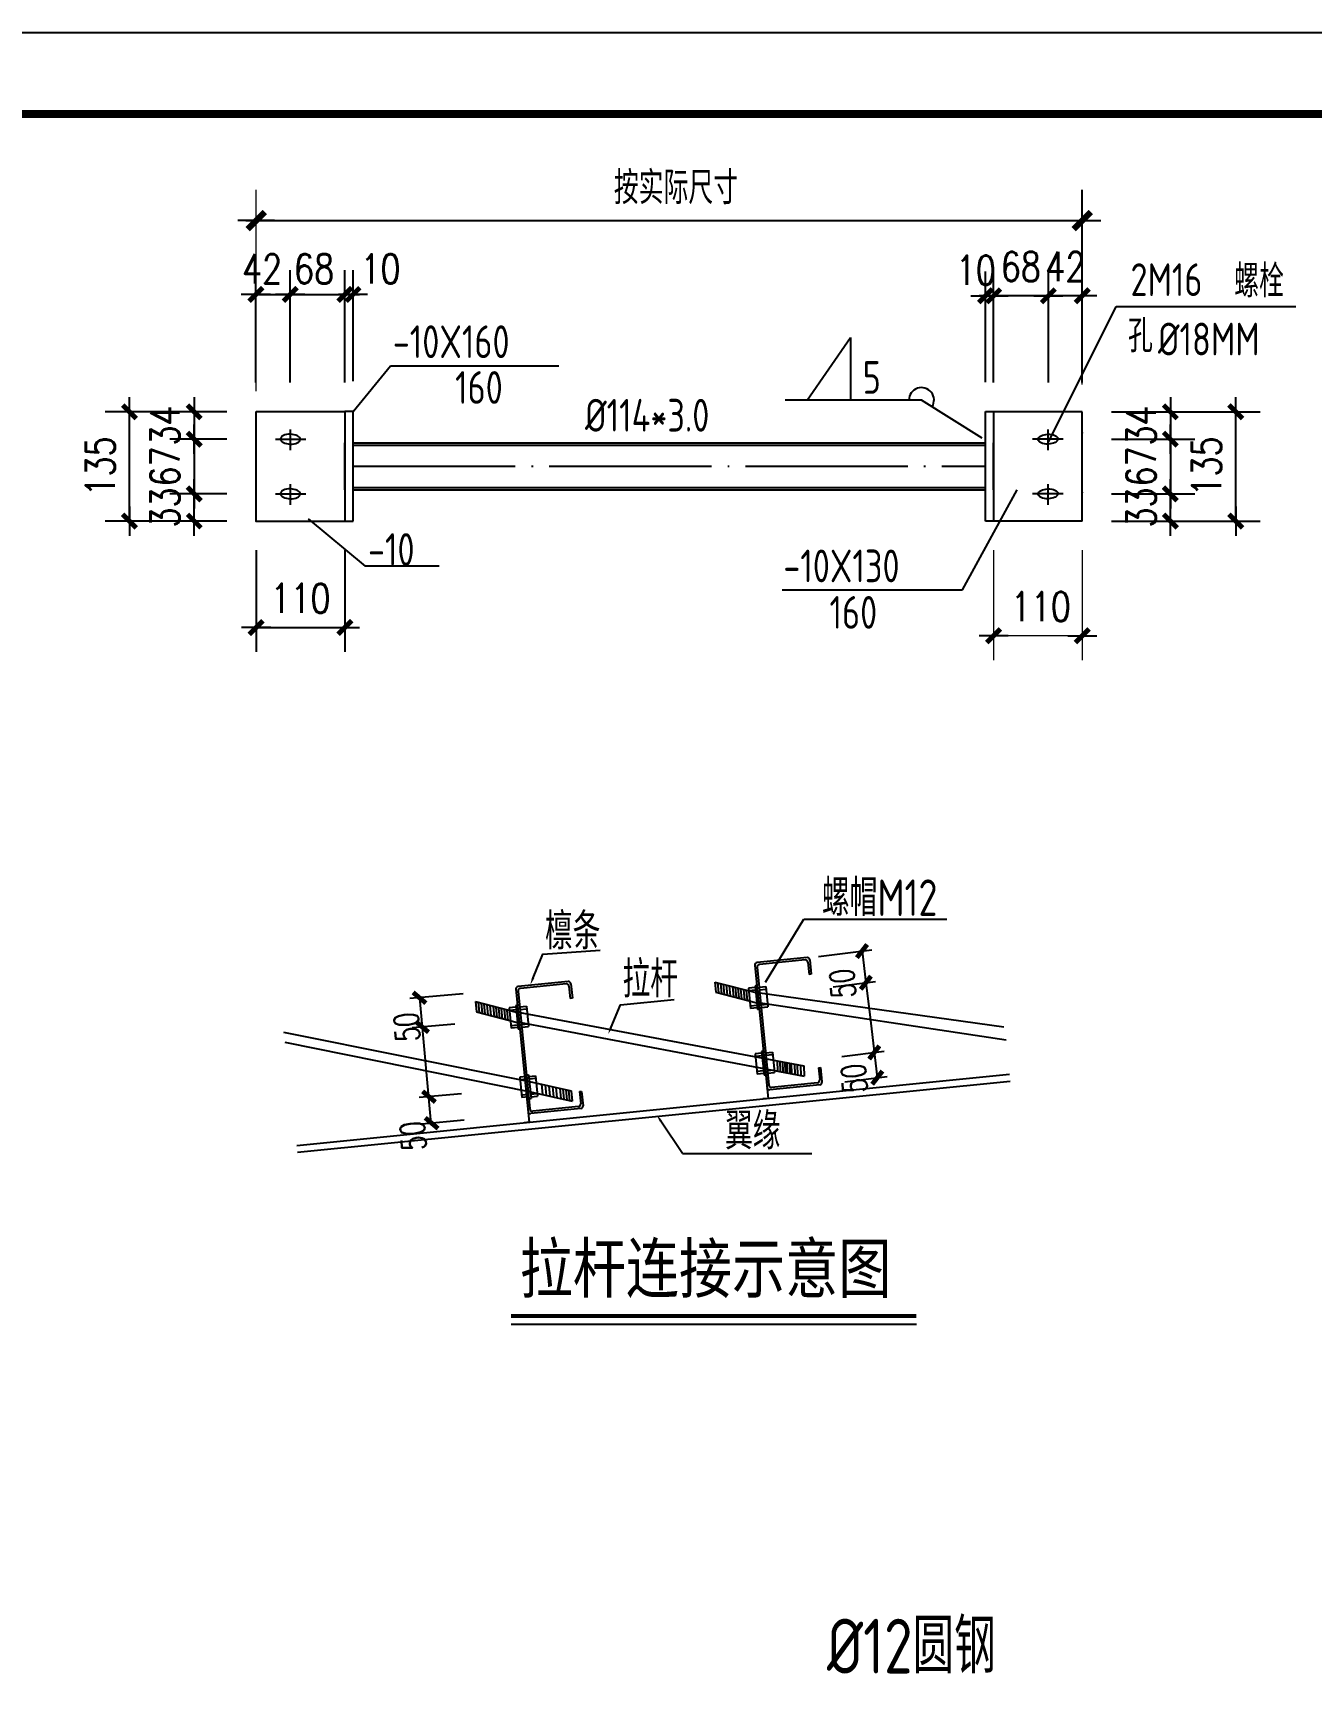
# Model space of a CAD drawing. Extents: x 32461 to 402082, y -617694 to 182569.
# Drawn here: x 100400 to 116160, y -595998 to -575694 of the extents above; entities that cross this region are included whole.
import ezdxf

# ---------------------------------------------------------------- set-up
doc = ezdxf.new("R2010")
doc.units = 0
doc.header["$LTSCALE"] = 1000
doc.header["$MEASUREMENT"] = 0
doc.linetypes.add('DOTE', pattern=[2.42, 2, -0.2, 0.02, -0.2])
doc.layers.get('0').update_dxf_attribs({"linetype": 'CONTINUOUS'})
doc.layers.get('Defpoints').update_dxf_attribs({"linetype": 'CONTINUOUS'})
for name, color, linetype in [('AXIS', 3, 'CONTINUOUS'), ('DOTE', 252, 'CONTINUOUS'), ('JC', 7, 'CONTINUOUS'), ('PUB_DIM', 3, 'CONTINUOUS'), ('PUB_TEXT', 7, 'CONTINUOUS'), ('PUB_TITLE', 4, 'CONTINUOUS'), ('一般文字', 6, 'CONTINUOUS'), ('卫浴', 7, 'CONTINUOUS'), ('图审改图', 114, 'CONTINUOUS')]:
    doc.layers.add(name, color=color, linetype=linetype)
doc.styles.add('-楷体_GB2312', font='', dxfattribs={"width": 0.8})
doc.styles.add('DIM_FONT', font='SIMPLEX.shx', dxfattribs={"width": 0.8, "bigfont": 'bigfont.shx'})
doc.styles.add('HZDX', font='txt.shx', dxfattribs={"width": 0.7, "bigfont": 'hzdx.shx'})
doc.styles.add('HZTXT', font='tssdeng.shx', dxfattribs={"bigfont": 'tssdchn.shx'})
doc.styles.add('TSSD_REIN', font='atssdeng.shx', dxfattribs={"width": 0.7, "bigfont": 'atssdchn.shx'})
doc.styles.get('-楷体_GB2312').set_extended_font_data('SimSun')
doc.dimstyles.new('副本(10)WGH', dxfattribs={"dimscale": 1.2, "dimtxt": 300, "dimasz": 1, "dimexe": 250, "dimexo": 300, "dimgap": 150, "dimtad": 1, "dimdec": 0, "dimlfac": 0.1, "dimzin": 0, "dimdsep": 46, "dimtxsty": 'DIM_FONT', "dimblk1": '_DIMX', "dimblk2": '_DIMX', "dimsah": 1, "dimcen": 0.09, "dimclrd": 3, "dimclre": 3, "dimclrt": 7, "dimadec": 0, "dimazin": 0, "dimtfac": 1, "dimtdec": 0, "dimtix": 1, "dimtmove": 2, "dimatfit": 3, "dimldrblk": '_DIMX', "dimfxl": 0, "dimtolj": 1, "dimtzin": 0, "dimarcsym": 0})

# ---------------------------------------------------------------- blocks, each defined once
blk = doc.blocks.new('_DIMX')
blk.add_line((-150, 0), (150, 0))
at = {"const_width": 50}
blk.add_lwpolyline([(-70, -70), (70, 70)], dxfattribs=at)
blk = doc.blocks.new('*D135')
at = {"layer": 'Defpoints', "color": 0}
for p in [(113339, -580364), (113339, -580702), (114425, -580702)]:
    blk.add_point(p, dxfattribs=at)
at = {"layer": 'PUB_DIM', "color": 3, "lineweight": -2}
for p, q in [((113699, -580364), (114725, -580364)), ((114425, -580363), (114425, -580361)), ((114425, -580364), (114425, -580702)), ((113699, -580702), (114725, -580702)), ((114425, -580703), (114425, -580704))]:
    blk.add_line(p, q, dxfattribs=at)
at = {"layer": 'PUB_DIM', "color": 3, "lineweight": -2, "xscale": 1.2, "yscale": 1.2, "zscale": 1.200000000011642}
for p, rotation in [((114425, -580364), 270), ((114425, -580702), 90)]:
    blk.add_blockref('_DIMX', p, dxfattribs=dict(at, rotation=rotation))
at = {"layer": 'PUB_DIM', "color": 7, "lineweight": 20, "insert": (114065, -580533), "char_height": 360, "attachment_point": 5, "rotation": 90, "style": 'DIM_FONT'}
blk.add_mtext('\\A1;34', dxfattribs=at)
blk = doc.blocks.new('*D114')
at = {"layer": 'Defpoints', "color": 0}
for p in [(113339, -580702), (113339, -581375), (114425, -581375)]:
    blk.add_point(p, dxfattribs=at)
at = {"layer": 'PUB_DIM', "color": 3, "lineweight": -2}
for p, q in [((113699, -580702), (114725, -580702)), ((114425, -580700), (114425, -580699)), ((114425, -580702), (114425, -581375)), ((113699, -581375), (114725, -581375)), ((114425, -581376), (114425, -581378))]:
    blk.add_line(p, q, dxfattribs=at)
at = {"layer": 'PUB_DIM', "color": 3, "lineweight": -2, "xscale": 1.2, "yscale": 1.2, "zscale": 1.200000000011642}
for p, rotation in [((114425, -580702), 270), ((114425, -581375), 90)]:
    blk.add_blockref('_DIMX', p, dxfattribs=dict(at, rotation=rotation))
at = {"layer": 'PUB_DIM', "color": 7, "lineweight": 20, "insert": (114065, -581038), "char_height": 360, "attachment_point": 5, "rotation": 90, "style": 'DIM_FONT'}
blk.add_mtext('\\A1;67', dxfattribs=at)
blk = doc.blocks.new('*D115')
at = {"layer": 'Defpoints', "color": 0}
for p in [(113339, -581377), (114425, -581377), (113339, -581711)]:
    blk.add_point(p, dxfattribs=at)
at = {"layer": 'PUB_DIM', "color": 3, "lineweight": -2}
for p, q in [((113699, -581377), (114725, -581377)), ((114425, -581376), (114425, -581375)), ((114425, -581711), (114425, -581377)), ((113699, -581711), (114725, -581711)), ((114425, -581712), (114425, -581713))]:
    blk.add_line(p, q, dxfattribs=at)
at = {"layer": 'PUB_DIM', "color": 3, "lineweight": -2, "xscale": 1.2, "yscale": 1.2, "zscale": 1.200000000011642}
for p, rotation in [((114425, -581377), 270), ((114425, -581711), 90)]:
    blk.add_blockref('_DIMX', p, dxfattribs=dict(at, rotation=rotation))
at = {"layer": 'PUB_DIM', "color": 7, "lineweight": 20, "insert": (114065, -581544), "char_height": 360, "attachment_point": 5, "rotation": 90, "style": 'DIM_FONT'}
blk.add_mtext('\\A1;33', dxfattribs=at)
blk = doc.blocks.new('*D136')
at = {"layer": 'Defpoints', "color": 0}
for p in [(113339, -580364), (115231, -580364), (113339, -581711)]:
    blk.add_point(p, dxfattribs=at)
at = {"layer": 'PUB_DIM', "color": 3, "lineweight": -2}
for p, q in [((113699, -580364), (115531, -580364)), ((115231, -581710), (115231, -580365)), ((113699, -581711), (115531, -581711))]:
    blk.add_line(p, q, dxfattribs=at)
at = {"layer": 'PUB_DIM', "color": 3, "lineweight": -2, "xscale": 1.2, "yscale": 1.2, "zscale": 1.200000000011642}
for p, rotation in [((115231, -580364), 90), ((115231, -581711), 270)]:
    blk.add_blockref('_DIMX', p, dxfattribs=dict(at, rotation=rotation))
at = {"layer": 'PUB_DIM', "color": 7, "lineweight": 20, "insert": (114871, -581037), "char_height": 360, "attachment_point": 5, "rotation": 90, "style": 'DIM_FONT'}
blk.add_mtext('\\A1;135', dxfattribs=at)
blk = doc.blocks.new('*D116')
at = {"layer": 'Defpoints', "color": 0}
for p in [(112146, -578934), (112146, -580359), (112246, -580364)]:
    blk.add_point(p, dxfattribs=at)
at = {"layer": 'PUB_DIM', "color": 3, "lineweight": -2}
for p, q in [((112146, -579999), (112146, -578634)), ((112246, -580004), (112246, -578634)), ((112145, -578934), (112143, -578934)), ((112246, -578934), (112146, -578934)), ((112247, -578934), (112248, -578934))]:
    blk.add_line(p, q, dxfattribs=at)
at = {"layer": 'PUB_DIM', "color": 3, "lineweight": -2, "xscale": 1.2, "yscale": 1.2, "zscale": 1.200000000011642}
blk.add_blockref('_DIMX', (112146, -578934), dxfattribs=at)
at = {"layer": 'PUB_DIM', "color": 3, "lineweight": -2, "xscale": 1.2, "yscale": 1.2, "zscale": 1.200000000011642, "rotation": 180}
blk.add_blockref('_DIMX', (112246, -578934), dxfattribs=at)
at = {"layer": 'PUB_DIM', "color": 7, "lineweight": 20, "insert": (112028, -578619), "char_height": 360, "attachment_point": 5, "style": 'DIM_FONT'}
blk.add_mtext('\\A1;10', dxfattribs=at)
blk = doc.blocks.new('*D117')
at = {"layer": 'Defpoints', "color": 0}
for p in [(112921, -578934), (112921, -580364), (113339, -580364)]:
    blk.add_point(p, dxfattribs=at)
at = {"layer": 'PUB_DIM', "color": 3, "lineweight": -2}
for p, q in [((112921, -580004), (112921, -578634)), ((113339, -580004), (113339, -578634)), ((112919, -578934), (112918, -578934)), ((113339, -578934), (112921, -578934)), ((113341, -578934), (113342, -578934))]:
    blk.add_line(p, q, dxfattribs=at)
at = {"layer": 'PUB_DIM', "color": 3, "lineweight": -2, "xscale": 1.2, "yscale": 1.2, "zscale": 1.200000000011642}
blk.add_blockref('_DIMX', (112921, -578934), dxfattribs=at)
at = {"layer": 'PUB_DIM', "color": 3, "lineweight": -2, "xscale": 1.2, "yscale": 1.2, "zscale": 1.200000000011642, "rotation": 180}
blk.add_blockref('_DIMX', (113339, -578934), dxfattribs=at)
at = {"layer": 'PUB_DIM', "color": 7, "lineweight": 20, "insert": (113130, -578574), "char_height": 360, "attachment_point": 5, "style": 'DIM_FONT'}
blk.add_mtext('\\A1;42', dxfattribs=at)
blk = doc.blocks.new('*D118')
at = {"layer": 'Defpoints', "color": 0}
for p in [(112246, -578934), (112246, -580364), (112921, -580364)]:
    blk.add_point(p, dxfattribs=at)
at = {"layer": 'PUB_DIM', "color": 3, "lineweight": -2}
for p, q in [((112246, -580004), (112246, -578634)), ((112921, -580004), (112921, -578634)), ((112244, -578934), (112243, -578934)), ((112921, -578934), (112246, -578934)), ((112922, -578934), (112923, -578934))]:
    blk.add_line(p, q, dxfattribs=at)
at = {"layer": 'PUB_DIM', "color": 3, "lineweight": -2, "xscale": 1.2, "yscale": 1.2, "zscale": 1.200000000011642}
blk.add_blockref('_DIMX', (112246, -578934), dxfattribs=at)
at = {"layer": 'PUB_DIM', "color": 3, "lineweight": -2, "xscale": 1.2, "yscale": 1.2, "zscale": 1.200000000011642, "rotation": 180}
blk.add_blockref('_DIMX', (112921, -578934), dxfattribs=at)
at = {"layer": 'PUB_DIM', "color": 7, "lineweight": 20, "insert": (112583, -578574), "char_height": 360, "attachment_point": 5, "style": 'DIM_FONT'}
blk.add_mtext('\\A1;68', dxfattribs=at)
blk = doc.blocks.new('*D119')
at = {"layer": 'Defpoints', "color": 0}
for p in [(103152, -581711), (104247, -581711), (104247, -583023)]:
    blk.add_point(p, dxfattribs=at)
at = {"layer": 'PUB_DIM', "color": 3, "lineweight": -2}
for p, q in [((103152, -582071), (103152, -583323)), ((104247, -582071), (104247, -583323)), ((103153, -583023), (104246, -583023))]:
    blk.add_line(p, q, dxfattribs=at)
at = {"layer": 'PUB_DIM', "color": 3, "lineweight": -2, "xscale": 1.2, "yscale": 1.2, "zscale": 1.200000000011642, "rotation": 180}
blk.add_blockref('_DIMX', (103152, -583023), dxfattribs=at)
at = {"layer": 'PUB_DIM', "color": 3, "lineweight": -2, "xscale": 1.2, "yscale": 1.2, "zscale": 1.200000000011642}
blk.add_blockref('_DIMX', (104247, -583023), dxfattribs=at)
at = {"layer": 'PUB_DIM', "color": 7, "lineweight": 20, "insert": (103700, -582663), "char_height": 360, "attachment_point": 5, "style": 'DIM_FONT'}
blk.add_mtext('\\A1;110', dxfattribs=at)
blk = doc.blocks.new('*D120')
at = {"layer": 'Defpoints', "color": 0}
for p in [(102389, -581377), (103152, -581377), (103152, -581711)]:
    blk.add_point(p, dxfattribs=at)
at = {"layer": 'PUB_DIM', "color": 3, "lineweight": -2}
for p, q in [((102792, -581377), (102089, -581377)), ((102389, -581376), (102389, -581375)), ((102389, -581711), (102389, -581377)), ((102792, -581711), (102089, -581711)), ((102389, -581712), (102389, -581713))]:
    blk.add_line(p, q, dxfattribs=at)
at = {"layer": 'PUB_DIM', "color": 3, "lineweight": -2, "xscale": 1.2, "yscale": 1.2, "zscale": 1.200000000011642}
for p, rotation in [((102389, -581377), 270), ((102389, -581711), 90)]:
    blk.add_blockref('_DIMX', p, dxfattribs=dict(at, rotation=rotation))
at = {"layer": 'PUB_DIM', "color": 7, "lineweight": 20, "insert": (102029, -581544), "char_height": 360, "attachment_point": 5, "rotation": 90, "style": 'DIM_FONT'}
blk.add_mtext('\\A1;33', dxfattribs=at)
blk = doc.blocks.new('*D121')
at = {"layer": 'Defpoints', "color": 0}
for p in [(103152, -580702), (102389, -581375), (103152, -581375)]:
    blk.add_point(p, dxfattribs=at)
at = {"layer": 'PUB_DIM', "color": 3, "lineweight": -2}
for p, q in [((102792, -580702), (102089, -580702)), ((102389, -580700), (102389, -580699)), ((102389, -580702), (102389, -581375)), ((102792, -581375), (102089, -581375)), ((102389, -581376), (102389, -581378))]:
    blk.add_line(p, q, dxfattribs=at)
at = {"layer": 'PUB_DIM', "color": 3, "lineweight": -2, "xscale": 1.2, "yscale": 1.2, "zscale": 1.200000000011642}
for p, rotation in [((102389, -580702), 270), ((102389, -581375), 90)]:
    blk.add_blockref('_DIMX', p, dxfattribs=dict(at, rotation=rotation))
at = {"layer": 'PUB_DIM', "color": 7, "lineweight": 20, "insert": (102029, -581038), "char_height": 360, "attachment_point": 5, "rotation": 90, "style": 'DIM_FONT'}
blk.add_mtext('\\A1;67', dxfattribs=at)
blk = doc.blocks.new('*D122')
at = {"layer": 'Defpoints', "color": 0}
for p in [(103152, -580364), (102389, -580702), (103152, -580702)]:
    blk.add_point(p, dxfattribs=at)
at = {"layer": 'PUB_DIM', "color": 3, "lineweight": -2}
for p, q in [((102792, -580364), (102089, -580364)), ((102389, -580363), (102389, -580361)), ((102389, -580364), (102389, -580702)), ((102792, -580702), (102089, -580702)), ((102389, -580703), (102389, -580704))]:
    blk.add_line(p, q, dxfattribs=at)
at = {"layer": 'PUB_DIM', "color": 3, "lineweight": -2, "xscale": 1.2, "yscale": 1.2, "zscale": 1.200000000011642}
for p, rotation in [((102389, -580364), 270), ((102389, -580702), 90)]:
    blk.add_blockref('_DIMX', p, dxfattribs=dict(at, rotation=rotation))
at = {"layer": 'PUB_DIM', "color": 7, "lineweight": 20, "insert": (102029, -580533), "char_height": 360, "attachment_point": 5, "rotation": 90, "style": 'DIM_FONT'}
blk.add_mtext('\\A1;34', dxfattribs=at)
blk = doc.blocks.new('*D123')
at = {"layer": 'Defpoints', "color": 0}
for p in [(101591, -580364), (103152, -580364), (103152, -581711)]:
    blk.add_point(p, dxfattribs=at)
at = {"layer": 'PUB_DIM', "color": 3, "lineweight": -2}
for p, q in [((102792, -580364), (101291, -580364)), ((101591, -581710), (101591, -580365)), ((102792, -581711), (101291, -581711))]:
    blk.add_line(p, q, dxfattribs=at)
at = {"layer": 'PUB_DIM', "color": 3, "lineweight": -2, "xscale": 1.2, "yscale": 1.2, "zscale": 1.200000000011642}
for p, rotation in [((101591, -580364), 90), ((101591, -581711), 270)]:
    blk.add_blockref('_DIMX', p, dxfattribs=dict(at, rotation=rotation))
at = {"layer": 'PUB_DIM', "color": 7, "lineweight": 20, "insert": (101231, -581037), "char_height": 360, "attachment_point": 5, "rotation": 90, "style": 'DIM_FONT'}
blk.add_mtext('\\A1;135', dxfattribs=at)
blk = doc.blocks.new('*D124')
at = {"layer": 'Defpoints', "color": 0}
for p in [(104247, -578917), (103572, -580364), (104247, -580364)]:
    blk.add_point(p, dxfattribs=at)
at = {"layer": 'PUB_DIM', "color": 3, "lineweight": -2}
for p, q in [((103572, -580004), (103572, -578617)), ((104247, -580004), (104247, -578617)), ((103573, -578917), (104246, -578917))]:
    blk.add_line(p, q, dxfattribs=at)
at = {"layer": 'PUB_DIM', "color": 3, "lineweight": -2, "xscale": 1.2, "yscale": 1.2, "zscale": 1.200000000011642, "rotation": 180}
blk.add_blockref('_DIMX', (103572, -578917), dxfattribs=at)
at = {"layer": 'PUB_DIM', "color": 3, "lineweight": -2, "xscale": 1.2, "yscale": 1.2, "zscale": 1.200000000011642}
blk.add_blockref('_DIMX', (104247, -578917), dxfattribs=at)
at = {"layer": 'PUB_DIM', "color": 7, "lineweight": 20, "insert": (103866, -578602), "char_height": 360, "attachment_point": 5, "style": 'DIM_FONT'}
blk.add_mtext('\\A1;68', dxfattribs=at)
blk = doc.blocks.new('*D125')
at = {"layer": 'Defpoints', "color": 0}
for p in [(103572, -578917), (103149, -580364), (103572, -580364)]:
    blk.add_point(p, dxfattribs=at)
at = {"layer": 'PUB_DIM', "color": 3, "lineweight": -2}
for p, q in [((103149, -580004), (103149, -578617)), ((103572, -580004), (103572, -578617)), ((103150, -578917), (103571, -578917))]:
    blk.add_line(p, q, dxfattribs=at)
at = {"layer": 'PUB_DIM', "color": 3, "lineweight": -2, "xscale": 1.2, "yscale": 1.2, "zscale": 1.200000000011642, "rotation": 180}
blk.add_blockref('_DIMX', (103149, -578917), dxfattribs=at)
at = {"layer": 'PUB_DIM', "color": 3, "lineweight": -2, "xscale": 1.2, "yscale": 1.2, "zscale": 1.200000000011642}
blk.add_blockref('_DIMX', (103572, -578917), dxfattribs=at)
at = {"layer": 'PUB_DIM', "color": 7, "lineweight": 20, "insert": (103226, -578602), "char_height": 360, "attachment_point": 5, "style": 'DIM_FONT'}
blk.add_mtext('\\A1;42', dxfattribs=at)
blk = doc.blocks.new('*D99')
at = {"layer": 'Defpoints', "color": 0}
for p in [(104247, -578917), (104247, -580342), (104347, -580347)]:
    blk.add_point(p, dxfattribs=at)
at = {"layer": 'PUB_DIM', "color": 3, "lineweight": -2}
for p, q in [((104247, -579982), (104247, -578617)), ((104347, -579987), (104347, -578617)), ((104246, -578917), (104245, -578917)), ((104347, -578917), (104247, -578917)), ((104348, -578917), (104349, -578917))]:
    blk.add_line(p, q, dxfattribs=at)
at = {"layer": 'PUB_DIM', "color": 3, "lineweight": -2, "xscale": 1.2, "yscale": 1.2, "zscale": 1.200000000011642}
blk.add_blockref('_DIMX', (104247, -578917), dxfattribs=at)
at = {"layer": 'PUB_DIM', "color": 3, "lineweight": -2, "xscale": 1.2, "yscale": 1.2, "zscale": 1.200000000011642, "rotation": 180}
blk.add_blockref('_DIMX', (104347, -578917), dxfattribs=at)
at = {"layer": 'PUB_DIM', "color": 7, "lineweight": 20, "insert": (104686, -578602), "char_height": 360, "attachment_point": 5, "style": 'DIM_FONT'}
blk.add_mtext('\\A1;10', dxfattribs=at)
blk = doc.blocks.new('_ArchTick')
at = {"color": 0, "linetype": 'ByBlock', "const_width": 0.4}
blk.add_lwpolyline([(-0.5, -0.5), (0.5, 0.5)], dxfattribs=at)

msp = doc.modelspace()

# ---------------------------------------------------------------- linework, layer by layer
for p, q in [((112916.9, -580744.6, -184800), (113756.5, -579063.8, -184800)), ((113756.5, -579063.8, -184800), (115971.6, -579063.8, -184800)), ((109948.3, -580220, -184800), (110482.3, -579447.9, -184800)), ((110482.3, -579447.9, -184800), (110482.3, -580220, -184800)), ((104346.8, -580359, -184800), (104809.1, -579795.7, -184800)), ((104809.1, -579795.7, -184800), (106882.7, -579795.7, -184800)), ((111356.7, -580220, -184800), (109676.3, -580220, -184800)), ((112104.1, -580688.8, -184800), (111356.7, -580220, -184800)), ((103152, -580359, -184800), (104247.1, -580359, -184800)), ((103152, -581711, -184800), (103152, -580359, -184800)), ((104247.1, -580359, -184800), (104247.1, -581711, -184800)), ((104346.8, -580359, -184800), (104247.1, -580359, -184800)), ((104346.8, -581711, -184800), (104346.8, -580359, -184800)), ((112145.8, -581711, -184800), (112145.8, -580359, -184800)), ((112145.8, -580359, -184800), (112245.5, -580359, -184800)), ((112245.5, -580359, -184800), (112245.5, -581711, -184800)), ((113339.5, -580363.7, -184800), (112245.5, -580363.7, -184800)), ((113339.5, -581711, -184800), (113339.5, -580363.7, -184800)), ((104247.1, -581324.3, -184800), (104247.1, -580747.1, -184800)), ((104247.1, -581324.3, -184800), (104247.1, -580747.1, -184800)), ((104346.8, -580747.1, -184800), (112145.8, -580747.1, -184800)), ((104346.8, -580773.9, -184800), (112145.8, -580773.9, -184800)), ((112245.5, -581324.3, -184800), (112245.5, -580747.1, -184800)), ((112245.5, -581324.3, -184800), (112245.5, -580747.1, -184800)), ((104346.8, -581297.4, -184800), (112145.8, -581297.4, -184800)), ((104346.8, -581324.3, -184800), (112145.8, -581324.3, -184800)), ((111862.5, -582559.6, -184800), (112535.5, -581324.5, -184800)), ((103152, -581711, -184800), (104247.1, -581711, -184800)), ((103793.3, -581682.9, -184800), (104495.4, -582268, -184800)), ((104244, -581711, -184800), (104346.8, -581711, -184800)), ((112248.6, -581711, -184800), (112145.8, -581711, -184800)), ((113339.5, -581711, -184800), (112248.6, -581711, -184800)), ((105408.3, -582268, -184800), (104495.4, -582268, -184800)), ((109638.3, -582559.6, -184800), (111862.5, -582559.6, -184800)), ((109578.7, -588366.3, -1564.9), (109582.7, -588491.2, -1564.9)), ((109610.4, -588372.3, -1564.9), (109614.4, -588497.1, -1564.9)), ((109641.8, -588378.2, -1564.9), (109645.8, -588503, -1564.9)), ((109669.9, -588383.5, -1564.9), (109673.9, -588508.3, -1564.9)), ((109697.3, -588388.6, -1564.9), (109701.3, -588513.5, -1564.9)), ((109728.3, -588394.5, -1564.9), (109732.3, -588519.3, -1564.9)), ((109750.6, -588398.7, -1564.9), (109754.6, -588523.5, -1564.9)), ((109791.9, -588406.4, -1564.9), (109795.9, -588531.3, -1564.9)), ((109822.8, -588412.3, -1564.9), (109826.8, -588537.1, -1564.9)), ((109865.9, -588420.4, -1564.9), (109869.9, -588545.2, -1564.9)), ((109906.5, -588428, -1564.9), (109910.5, -588552.9, -1564.9))]:
    msp.add_line(p, q)
msp.add_arc((111356.7, -580220, -184800), 154.4, 327.90458, 180)
for p in [(113339.5, -580623.6, -184800), (113339.5, -581358.3, -184800), (103152, -581711, -184800)]:
    msp.add_point(p)
at = {"layer": 'AXIS', "color": 7, "linetype": 'Continuous'}
for p, q in [((109433.5, -587395.9, -1564.9), (109904.9, -586616.9, -1564.9)), ((109904.9, -586616.9, -1564.9), (111669.4, -586616.9, -1564.9)), ((109300.3, -587187.7, -1564.9), (109464.2, -588827.7, -1564.9)), ((109944.7, -587091.6, -1564.9), (109328.5, -587153.2, -1564.9)), ((109921.2, -587120.3, -1564.9), (109357.2, -587176.7, -1564.9)), ((109955.7, -587148.6, -1564.9), (109970.9, -587300, -1564.9)), ((109979.2, -587119.8, -1564.9), (109997, -587297.4, -1564.9)), ((110086.7, -587077.5, -1564.9), (110743.8, -586996.6, -1564.9)), ((110623.2, -587011.5, -1564.9), (110670.3, -587401.6, -1564.9)), ((106999, -587386.2, -1564.9), (106382.7, -587447.8, -1564.9)), ((108809.1, -587392.8, -1564.9), (108821.6, -587518.1, -1564.9)), ((108809.1, -587392.8, -1564.9), (109312.8, -587524.1, -1564.9)), ((109329, -587211.2, -1564.9), (109474.2, -588663.1, -1564.9)), ((109997, -587297.4, -1564.9), (109970.9, -587300, -1564.9)), ((110269.1, -587451, -1564.9), (110790.9, -587386.8, -1564.9)), ((105705.2, -587540.5, -1564.9), (105045.7, -587598.2, -1564.9)), ((105166.7, -587587.6, -1564.9), (105306.1, -589137.9, -1564.9)), ((106354.5, -587482.3, -1564.9), (106518.5, -589122.2, -1564.9)), ((106383.2, -587505.8, -1564.9), (106528.4, -588957.7, -1564.9)), ((106975.5, -587414.9, -1564.9), (106411.4, -587471.3, -1564.9)), ((107010, -587443.1, -1564.9), (107025.1, -587594.6, -1564.9)), ((107051.2, -587591.9, -1564.9), (107025.1, -587594.6, -1564.9)), ((107033.5, -587414.4, -1564.9), (107051.2, -587591.9, -1564.9)), ((108821.6, -587518.1, -1564.9), (109325.3, -587649.5, -1564.9)), ((108839.8, -587400.8, -1564.9), (108852.3, -587526.1, -1564.9)), ((108878.6, -587411.7, -1564.9), (108891.2, -587537.1, -1564.9)), ((108911.5, -587419.5, -1564.9), (108924, -587544.8, -1564.9)), ((108946.7, -587429.4, -1564.9), (108959.2, -587554.8, -1564.9)), ((108985.8, -587438.9, -1564.9), (108998.3, -587564.2, -1564.9)), ((109025, -587449.1, -1564.9), (109037.5, -587574.4, -1564.9)), ((109058.9, -587457.9, -1564.9), (109071.4, -587583.3, -1564.9)), ((109092.2, -587466.6, -1564.9), (109104.7, -587592, -1564.9)), ((109125.6, -587476, -1564.9), (109138.2, -587601.4, -1564.9)), ((109161.1, -587486, -1564.9), (109173.6, -587611.4, -1564.9)), ((109195.3, -587495.7, -1564.9), (109207.8, -587621.1, -1564.9)), ((109306.5, -587461.5, -1564.9), (109223, -587469.8, -1564.9)), ((109223, -587469.8, -1564.9), (109248, -587720.5, -1564.9)), ((109309.7, -587492.8, -1564.9), (109226.1, -587501.2, -1564.9)), ((109325.3, -587438.5, -1564.9), (109304.4, -587440.6, -1564.9)), ((109304.4, -587440.6, -1564.9), (109333.7, -587733.1, -1564.9)), ((109333.7, -587522.1, -1564.9), (112373.5, -587947.4, -1564.9)), ((109353.5, -587456.8, -1564.9), (109437.1, -587448.4, -1564.9)), ((109356.7, -587488.1, -1564.9), (109440.2, -587479.8, -1564.9)), ((109437.1, -587448.4, -1564.9), (109462.2, -587699.1, -1564.9)), ((110670.3, -587401.6, -1564.9), (110717.4, -587791.7, -1564.9)), ((105858.1, -587635, -1564.9), (105870.7, -587760.4, -1564.9)), ((105858.1, -587635, -1564.9), (106361.8, -587766.4, -1564.9)), ((105870.7, -587760.4, -1564.9), (106374.4, -587891.7, -1564.9)), ((105888.8, -587643, -1564.9), (105901.3, -587768.4, -1564.9)), ((105927.7, -587654, -1564.9), (105940.2, -587779.3, -1564.9)), ((105960.6, -587663.3, -1564.9), (105973.1, -587788.6, -1564.9)), ((105995.8, -587673.2, -1564.9), (106008.4, -587798.6, -1564.9)), ((106035, -587684.3, -1564.9), (106047.5, -587809.6, -1564.9)), ((106074.2, -587695.3, -1564.9), (106086.7, -587820.7, -1564.9)), ((106108, -587704.9, -1564.9), (106120.5, -587830.2, -1564.9)), ((106141.1, -587714.2, -1564.9), (106153.6, -587839.5, -1564.9)), ((106174.5, -587723.6, -1564.9), (106187.1, -587849, -1564.9)), ((106210, -587733.6, -1564.9), (106222.5, -587859, -1564.9)), ((106244.2, -587743.3, -1564.9), (106256.7, -587868.6, -1564.9)), ((106355.6, -587703.7, -1564.9), (106272, -587712.1, -1564.9)), ((106272, -587712.1, -1564.9), (106297.1, -587962.8, -1564.9)), ((106358.7, -587735, -1564.9), (106275.1, -587743.4, -1564.9)), ((106374.4, -587680.7, -1564.9), (106353.5, -587682.8, -1564.9)), ((106353.5, -587682.8, -1564.9), (106382.7, -587975.3, -1564.9)), ((106382.7, -587764.3, -1564.9), (109906.5, -588428, -1564.9)), ((106402.6, -587699, -1564.9), (106486.1, -587690.6, -1564.9)), ((106405.7, -587730.3, -1564.9), (106489.3, -587722, -1564.9)), ((106486.1, -587690.6, -1564.9), (106511.2, -587941.3, -1564.9)), ((109328.5, -587680.8, -1564.9), (109244.9, -587689.2, -1564.9)), ((109331.6, -587712.2, -1564.9), (109248, -587720.5, -1564.9)), ((109354.6, -587731, -1564.9), (109333.7, -587733.1, -1564.9)), ((109346.2, -587647.4, -1564.9), (112398.9, -588104.9, -1564.9)), ((109375.5, -587676.1, -1564.9), (109459, -587667.8, -1564.9)), ((109378.6, -587707.5, -1564.9), (109462.2, -587699.1, -1564.9)), ((110717.4, -587791.7, -1564.9), (110811.6, -588572, -1564.9)), ((105601.7, -587910.7, -1564.9), (105077.9, -587956.5, -1564.9)), ((106377.5, -587923.1, -1564.9), (106293.9, -587931.4, -1564.9)), ((106380.6, -587954.4, -1564.9), (106297.1, -587962.8, -1564.9)), ((106403.6, -587973.2, -1564.9), (106382.7, -587975.3, -1564.9)), ((106395.2, -587889.6, -1564.9), (109910.5, -588552.9, -1564.9)), ((106424.5, -587918.4, -1564.9), (106508.1, -587910, -1564.9)), ((106427.6, -587949.7, -1564.9), (106511.2, -587941.3, -1564.9)), ((103491.8, -588011.2, -1564.9), (106521, -588619.6, -1564.9)), ((103507.4, -588136.3, -1564.9), (106533.5, -588745, -1564.9)), ((109387.3, -588269.7, -1564.9), (109303.8, -588278.1, -1564.9)), ((109303.8, -588278.1, -1564.9), (109328.8, -588528.8, -1564.9)), ((109390.5, -588301, -1564.9), (109306.9, -588309.4, -1564.9)), ((109406.1, -588246.7, -1564.9), (109385.3, -588248.8, -1564.9)), ((109385.3, -588248.8, -1564.9), (109414.5, -588541.3, -1564.9)), ((109434.3, -588265, -1564.9), (109517.9, -588256.7, -1564.9)), ((109437.5, -588296.3, -1564.9), (109521, -588288, -1564.9)), ((109517.9, -588256.7, -1564.9), (109543, -588507.3, -1564.9)), ((110372.9, -588310.9, -1564.9), (110894.7, -588246.6, -1564.9)), ((103655.2, -589408.5, -1564.9), (112439.9, -588530.1, -1564.9)), ((103664.5, -589492, -1564.9), (112449, -588613.6, -1564.9)), ((106488.6, -588559.6, -1564.9), (106405, -588567.9, -1564.9)), ((106405, -588567.9, -1564.9), (106430.1, -588818.6, -1564.9)), ((106491.7, -588590.9, -1564.9), (106408.2, -588599.2, -1564.9)), ((106491.7, -588538.1, -1564.9), (106512.6, -588536.1, -1564.9)), ((106512.6, -588536.1, -1564.9), (106541.9, -588828.5, -1564.9)), ((106514.7, -588556.9, -1564.9), (106598.3, -588548.6, -1564.9)), ((106517.9, -588588.3, -1564.9), (106601.4, -588579.9, -1564.9)), ((106598.3, -588548.6, -1564.9), (106623.4, -588799.3, -1564.9)), ((109409.3, -588489.1, -1564.9), (109325.7, -588497.4, -1564.9)), ((109412.4, -588520.4, -1564.9), (109328.8, -588528.8, -1564.9)), ((109435.4, -588539.2, -1564.9), (109414.5, -588541.3, -1564.9)), ((109456.3, -588484.4, -1564.9), (109539.8, -588476, -1564.9)), ((109459.4, -588515.7, -1564.9), (109543, -588507.3, -1564.9)), ((110085.7, -588449, -1564.9), (110111.9, -588446.4, -1564.9)), ((110085.7, -588449, -1564.9), (110100.9, -588600.5, -1564.9)), ((110111.9, -588446.4, -1564.9), (110129.6, -588624, -1564.9)), ((110410.3, -588621.4, -1564.9), (110932.2, -588557.2, -1564.9)), ((105686.5, -588771.4, -1564.9), (105162.7, -588817.2, -1564.9)), ((106510.5, -588778.9, -1564.9), (106427, -588787.3, -1564.9)), ((106513.7, -588810.2, -1564.9), (106430.1, -588818.6, -1564.9)), ((106521, -588619.6, -1564.9), (107037.2, -588736, -1564.9)), ((106533.5, -588745, -1564.9), (107049.7, -588861.3, -1564.9)), ((106536.7, -588776.3, -1564.9), (106620.2, -588767.9, -1564.9)), ((106539.8, -588807.6, -1564.9), (106623.4, -588799.3, -1564.9)), ((106670.2, -588653.2, -1564.9), (106682.7, -588778.6, -1564.9)), ((106717.5, -588663.9, -1564.9), (106730.1, -588789.3, -1564.9)), ((106760.3, -588673.5, -1564.9), (106772.8, -588798.9, -1564.9)), ((106806.6, -588684, -1564.9), (106819.1, -588809.3, -1564.9)), ((106846.4, -588693, -1564.9), (106858.9, -588818.3, -1564.9)), ((106895.9, -588704.1, -1564.9), (106908.4, -588829.5, -1564.9)), ((106934, -588712.7, -1564.9), (106946.6, -588838.1, -1564.9)), ((106970.4, -588720.9, -1564.9), (106983, -588846.3, -1564.9)), ((107003.1, -588728.3, -1564.9), (107015.7, -588853.6, -1564.9)), ((107037.2, -588736, -1564.9), (107049.7, -588861.3, -1564.9)), ((107140, -588743.6, -1564.9), (107166.1, -588740.9, -1564.9)), ((107140, -588743.6, -1564.9), (107155.1, -588895, -1564.9)), ((107166.1, -588740.9, -1564.9), (107183.9, -588918.5, -1564.9)), ((110101.4, -588658.4, -1564.9), (109485.1, -588720.1, -1564.9)), ((110072.7, -588634.9, -1564.9), (109508.6, -588691.3, -1564.9)), ((106521, -588830.6, -1564.9), (106541.9, -588828.5, -1564.9)), ((107155.7, -588953, -1564.9), (106539.4, -589014.6, -1564.9)), ((107126.9, -588929.5, -1564.9), (106562.9, -588985.9, -1564.9)), ((109464.2, -588827.7, -1564.9), (109401.6, -588833.9, -1564.9)), ((105719.1, -589097.8, -1564.9), (105195.3, -589143.6, -1564.9)), ((106518.5, -589122.2, -1564.9), (106455.8, -589128.5, -1564.9)), ((108408.3, -589508.2, -1564.9), (108143, -589107.2, -1564.9)), ((108408.3, -589508.2, -1564.9), (110002.3, -589508.2, -1564.9))]:
    msp.add_line(p, q, dxfattribs=at)
at = {"layer": 'AXIS', "color": 7, "linetype": 'Continuous', "elevation": -1564.9}
for points in [[(106568.2, -587340.6), (106685.7, -587051), (107395.1, -587001.2)], [(107529, -587949.5), (107645.1, -587674), (108307.3, -587607.8)]]:
    msp.add_lwpolyline(points, dxfattribs=at)
at = {"layer": 'AXIS', "color": 7, "linetype": 'Continuous', "const_width": 46.7}
msp.add_lwpolyline([(106295.4, -591510), (111293.1, -591510)], dxfattribs=at)
at = {"layer": 'AXIS', "color": 7, "linetype": 'Continuous'}
msp.add_lwpolyline([(106295.4, -591610), (111293.1, -591610)], dxfattribs=at)
for centre, start, end in [((109331.6, -587184.6, -1564.9), 95.71, 185.71), ((109360.3, -587208.1, -1564.9), 95.71, 185.71), ((109924.4, -587151.7, -1564.9), 5.71, 95.71), ((109947.9, -587123, -1564.9), 5.71, 95.71), ((107002.1, -587417.5, -1564.9), 5.71, 95.71), ((106385.9, -587479.1, -1564.9), 95.71, 185.71), ((106414.6, -587502.6, -1564.9), 95.71, 185.71), ((106978.6, -587446.2, -1564.9), 5.71, 95.71), ((110069.6, -588603.6, -1564.9), 275.71, 5.71), ((110069.6, -588603.6, -1564.9), 275.71, 5.71), ((109482, -588688.7, -1564.9), 185.71, 275.71), ((109505.5, -588660, -1564.9), 185.71, 275.71), ((110098.3, -588627.1, -1564.9), 275.71, 5.71), ((106536.3, -588983.3, -1564.9), 185.71, 275.71), ((106559.8, -588954.6, -1564.9), 185.71, 275.71), ((107123.8, -588898.2, -1564.9), 275.71, 5.71), ((107152.5, -588921.7, -1564.9), 275.71, 5.71)]:
    msp.add_arc(centre, 31.5, start, end, dxfattribs=at)
for points in [[(106582.8, -587346.5, -1564.9), (106532.7, -587428.1, -1564.9), (106553.6, -587334.7, -1564.9)], [(107543.6, -587955.6, -1564.9), (107492.4, -588036.5, -1564.9), (107514.5, -587943.3, -1564.9)], [(108129.8, -589115.9, -1564.9), (108090.8, -589028.5, -1564.9), (108156.1, -589098.6, -1564.9)]]:
    msp.add_solid(points, dxfattribs=at)
at = {"layer": 'Defpoints', "color": 0, "linetype": 'ByBlock'}
for p in [(112248.6, -580363.7, -184800), (112248.6, -580363.7, -184800), (103389.3, -580701.7, -184800), (113102.2, -580701.7, -184800), (103389.3, -581375.3, -184800), (113102.2, -581375.3, -184800), (103152, -581711, -184800)]:
    msp.add_point(p, dxfattribs=at)
at = {"layer": 'DOTE', "color": 1, "linetype": 'DOTE'}
msp.add_line((104346.8, -581035.7, -184800), (112145.8, -581035.7, -184800), dxfattribs=at)
at = {"layer": 'JC', "color": 0}
for p, q in [((103574.6, -580835.3, -184800), (103574.6, -580581.8, -184800)), ((103574.6, -580835.3, -184800), (103574.6, -580581.8, -184800)), ((112916.9, -580835.3, -184800), (112916.9, -580581.8, -184800)), ((112916.9, -580835.3, -184800), (112916.9, -580581.8, -184800)), ((103389.3, -580701.7, -184800), (103766.9, -580701.7, -184800)), ((103389.3, -580701.7, -184800), (103700.8, -580701.7, -184800)), ((113102.2, -580701.7, -184800), (112724.6, -580701.7, -184800)), ((113102.2, -580701.7, -184800), (112790.7, -580701.7, -184800)), ((103574.6, -581508.9, -184800), (103574.6, -581255.4, -184800)), ((103574.6, -581508.9, -184800), (103574.6, -581255.4, -184800)), ((112916.9, -581508.9, -184800), (112916.9, -581255.4, -184800)), ((112916.9, -581508.9, -184800), (112916.9, -581255.4, -184800)), ((103389.3, -581375.3, -184800), (103700.8, -581375.3, -184800)), ((103389.3, -581375.3, -184800), (103766.9, -581375.3, -184800)), ((113102.2, -581375.3, -184800), (112724.6, -581375.3, -184800)), ((113102.2, -581375.3, -184800), (112790.7, -581375.3, -184800))]:
    msp.add_line(p, q, dxfattribs=at)
at = {"layer": 'JC', "color": 0, "extrusion": (0, 0, -1)}
for centre in [(103574.6, -580701.7, -184800), (103574.6, -581375.3, -184800)]:
    msp.add_ellipse(centre, major_axis=(-121.3, 2.9), ratio=0.500506, start_param=-1.5707963, end_param=4.712389, dxfattribs=at)
at = {"layer": 'JC', "color": 0}
for centre in [(112916.9, -580701.7, -184800), (112916.9, -581375.3, -184800)]:
    msp.add_ellipse(centre, major_axis=(121.3, 2.9), ratio=0.500506, start_param=-1.5707963, end_param=4.712389, dxfattribs=at)
at = {"layer": 'PUB_DIM', "lineweight": 20, "ltscale": 100}
for p, q in [((103152, -579809.3, -184800), (103152, -577628.9, -184800)), ((103152, -580111.2, -184800), (103152, -577804.9, -184800)), ((113337.9, -578006.9, -184800), (103153.6, -578006.9, -184800)), ((103152, -580111.2, -184800), (103152, -578715.2, -184800))]:
    msp.add_line(p, q, dxfattribs=at)
at = {"layer": 'PUB_DIM', "color": 3, "lineweight": 20}
for p, q in [((112245.5, -582071, -184800), (112245.5, -583424.7, -184800)), ((113339.5, -582071, -184800), (113339.5, -583424.7, -184800)), ((113338.3, -583124.7, -184800), (112246.7, -583124.7, -184800))]:
    msp.add_line(p, q, dxfattribs=at)
at = {"layer": 'PUB_TITLE'}
msp.add_lwpolyline([(74273.1, -617693.7), (133673.1, -617693.7), (133673.1, -575693.7), (74273.1, -575693.7)], close=True, dxfattribs=at)
at = {"layer": 'PUB_TITLE', "const_width": 100}
msp.add_lwpolyline([(76773.1, -616693.7), (132673.1, -616693.7), (132673.1, -576693.7), (76773.1, -576693.7)], close=True, dxfattribs=at)
at = {"layer": '卫浴', "color": 3}
msp.add_line((113339.5, -579826.1, -184800), (113339.5, -577628.9, -184800), dxfattribs=at)
at = {"layer": '卫浴', "color": 3, "lineweight": 13}
msp.add_line((113339.5, -580027.2, -184800), (113339.5, -577804.9, -184800), dxfattribs=at)
at = {"layer": '卫浴'}
msp.add_line((103025.8, -578006.9, -184800), (113465.7, -578006.9, -184800), dxfattribs=at)

# ---------------------------------------------------------------- block references
at = {"layer": 'AXIS', "color": 7, "linetype": 'Continuous', "yscale": 145.7999999984168, "zscale": 145.8}
for p, xscale, rotation in [((110623.2, -587011.5, -1564.9), -145.7999999995713, 277.0212314517545), ((110670.3, -587401.6, -1564.9), -145.7999999995784, 97.0212314517773), ((105166.7, -587587.6, -1564.9), 145.8000000001315, 95.00000000073244), ((105198.9, -587946, -1564.9), 145.8000000001315, 275.0000000007324), ((110774.1, -588261.5, -1564.9), -145.7999999995784, 97.0212314517773), ((110811.6, -588572, -1564.9), -145.7999999995784, 97.0212314517773), ((105283.7, -588806.6, -1564.9), 145.8000000001315, 275.0000000007324), ((105316.4, -589133, -1564.9), 145.8000000001315, 275.0000000007324)]:
    msp.add_blockref('_ArchTick', p, dxfattribs=dict(at, xscale=xscale, rotation=rotation))
at = {"layer": 'PUB_DIM', "color": 3, "lineweight": 20, "xscale": 1.200000000011642, "yscale": 1.199999999953434, "zscale": 1.200000000011642, "rotation": 180}
msp.add_blockref('_DIMX', (112245.5, -583124.7, -184800), dxfattribs=at)
at = {"layer": 'PUB_DIM', "color": 3, "lineweight": 20, "xscale": 1.200000000011642, "yscale": 1.199999999953434, "zscale": 1.200000000011642}
msp.add_blockref('_DIMX', (113339.5, -583124.7, -184800), dxfattribs=at)
at = {"layer": '卫浴', "color": 3, "xscale": 1.51199999981327, "yscale": 1.511999999871477, "zscale": 1.51199999996752, "rotation": 180}
msp.add_blockref('_DIMX', (103152, -578006.9, -184800), dxfattribs=at)
at = {"layer": '卫浴', "color": 3, "xscale": 1.51199999981327, "yscale": 1.511999999871477, "zscale": 1.51199999996752}
msp.add_blockref('_DIMX', (113339.5, -578006.9, -184800), dxfattribs=at)

# ---------------------------------------------------------------- texts
at = {"layer": 'AXIS', "color": 7, "linetype": 'Continuous', "char_height": 300, "attachment_point": 5, "style": 'HZDX'}
for insert, rotation in [((110385.2, -587410.4, -1564.9), 94.71629), ((105012.3, -587947.6, -1564.9), 95), ((110526.5, -588580.9, -1564.9), 94.71629), ((105088.3, -589289.9, -1564.9), 95)]:
    msp.add_mtext('50', dxfattribs=dict(at, insert=insert, rotation=rotation))
at = {"layer": 'PUB_DIM', "color": 7, "style": 'DIM_FONT', "width": 0.8}
msp.add_text('110', height=360, dxfattribs=at).set_placement((112456.5, -582944.7, -184800))
at = {"layer": 'PUB_TEXT', "width": 0.8}
for s, height, style, p in [('螺帽M12', 450, 'TSSD_REIN', (110128.2, -586578.4, -1564.9)), ('檩条', 450, 'TSSD_REIN', (106713.8, -586992.2, -1564.9)), ('拉杆', 450, 'TSSD_REIN', (107670.2, -587583.5, -1564.9)), ('翼缘', 450, 'TSSD_REIN', (108933.4, -589455.8, -1564.9)), ('拉杆连接示意图', 600, '-楷体_GB2312', (106402, -591221))]:
    msp.add_text(s, height=height, dxfattribs=dict(at, style=style)).set_placement(p)
at = {"layer": '一般文字', "color": 6, "linetype": 'Continuous', "lineweight": -3, "style": 'HZTXT', "width": 0.8}
for s, p in [('按实际尺寸', (107562.9, -577803.9, -184800)), ('2M16', (113933.4, -578936.6, -184800)), ('螺栓', (115212.2, -578953.8, -184800)), ('孔', (113902.6, -579630.8, -184800)), ('%%c18MM', (114271.8, -579668.4, -184800)), ('-10X160', (104837.7, -579701.4, -184800)), ('160', (105605.9, -580265.6, -184800)), ('5', (110631.2, -580141.6, -184800)), ('%%C114*3.0', (107208, -580608.4, -184800)), ('-10', (104531.8, -582263.3, -184800)), ('-10X130', (109652.7, -582465.4, -184800)), ('160', (110222.4, -583038.3, -184800))]:
    msp.add_text(s, height=403.2, dxfattribs=at).set_placement(p)
at = {"layer": '图审改图', "style": 'TSSD_REIN', "width": 0.8}
msp.add_text('%%c12圆钢', height=675, dxfattribs=at).set_placement((110190.8, -595917))

# ---------------------------------------------------------------- dimensions: what is measured, and where the dimension line sits
at = {"layer": 'PUB_DIM', "lineweight": 20, "ltscale": 100}
for base, p1, p2, picture, middle in [((103572, -578917.2, -184800), (103149, -580363.7, -184800), (103572, -580363.7, -184800), '*D125', (103225.5, -578602.2, -184800)), ((104247.1, -578917.2, -184800), (103572, -580363.7, -184800), (104247.1, -580363.7, -184800), '*D124', (103865.8, -578602.2, -184800))]:
    dim = msp.add_linear_dim(base=base, p1=p1, p2=p2, angle=180, dimstyle='副本(10)WGH', dxfattribs=at)
    dim.commit()
    dim.dimension.update_dxf_attribs({"geometry": picture, "text_midpoint": middle, "dimtype": 160})
for base, p1, p2, picture, middle in [((104247.1, -578917.2, -184800), (104346.8, -580346.9, -184800), (104247.1, -580342.2, -184800), '*D99', (104686.4, -578602.2, -184800)), ((112145.8, -578934, -184800), (112245.5, -580363.7, -184800), (112145.8, -580359, -184800), '*D116', (112027.7, -578619, -184800))]:
    dim = msp.add_linear_dim(base=base, p1=p1, p2=p2, text='10', dimstyle='副本(10)WGH', dxfattribs=at)
    dim.commit()
    dim.dimension.update_dxf_attribs({"geometry": picture, "text_midpoint": middle, "dimtype": 160})
for base, p1, p2, picture, middle in [((112245.5, -578934, -184800), (112920.6, -580363.7, -184800), (112245.5, -580363.7, -184800), '*D118', (112583.1, -578574, -184800)), ((112920.6, -578934, -184800), (113339.5, -580363.7, -184800), (112920.6, -580363.7, -184800), '*D117', (113130, -578574, -184800))]:
    dim = msp.add_linear_dim(base=base, p1=p1, p2=p2, dimstyle='副本(10)WGH', dxfattribs=at)
    dim.commit()
    dim.dimension.update_dxf_attribs({"geometry": picture, "text_midpoint": middle})
for base, p1, p2, angle, picture, middle in [((101590.6, -580363.7, -184800), (103152, -581711, -184800), (103152, -580363.7, -184800), 90, '*D123', (101230.6, -581037.4, -184800)), ((102388.6, -580701.7, -184800), (103152, -580363.7, -184800), (103152, -580701.7, -184800), 90, '*D122', (102028.6, -580532.7, -184800)), ((114425.3, -580701.7, -184800), (113339.5, -580363.7, -184800), (113339.5, -580701.7, -184800), 90, '*D135', (114065.3, -580532.7, -184800)), ((115230.8, -580363.7, -184800), (113339.5, -581711, -184800), (113339.5, -580363.7, -184800), 90, '*D136', (114870.8, -581037.4, -184800)), ((102388.6, -581375.3, -184800), (103152, -580701.7, -184800), (103152, -581375.3, -184800), 90, '*D121', (102028.6, -581038.5, -184800)), ((114425.3, -581375.3, -184800), (113339.5, -580701.7, -184800), (113339.5, -581375.3, -184800), 90, '*D114', (114065.3, -581038.5, -184800)), ((102388.6, -581377.3, -184800), (103152, -581711, -184800), (103152, -581377.3, -184800), 270, '*D120', (102028.6, -581544.1, -184800)), ((114425.3, -581377.3, -184800), (113339.5, -581711, -184800), (113339.5, -581377.3, -184800), 270, '*D115', (114065.3, -581544.1, -184800)), ((104247.1, -583022.7, -184800), (103152, -581711, -184800), (104247.1, -581711, -184800), 180, '*D119', (103699.6, -582662.7, -184800))]:
    dim = msp.add_linear_dim(base=base, p1=p1, p2=p2, angle=angle, dimstyle='副本(10)WGH', dxfattribs=at)
    dim.commit()
    dim.dimension.update_dxf_attribs({"geometry": picture, "text_midpoint": middle})

doc.saveas('drawing.dxf')
